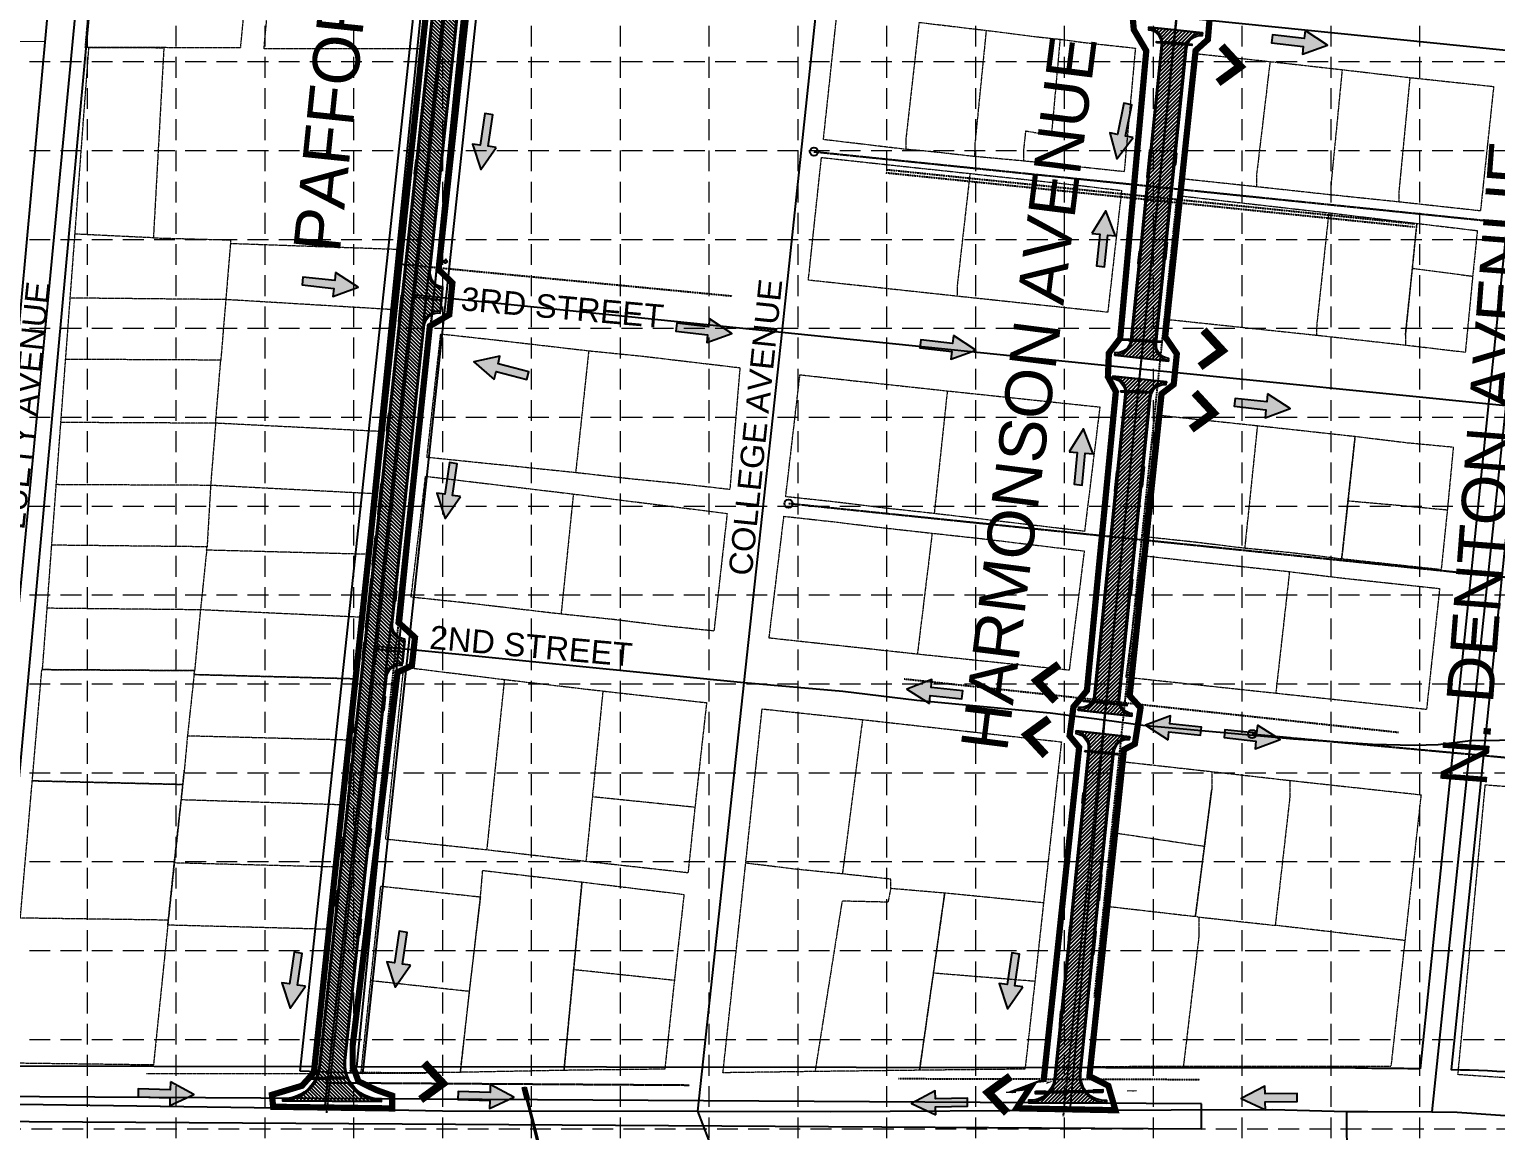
# Model space of a CAD drawing. Extents: x 332488 to 337969, y 579146 to 583084.
# Drawn here: x 334318 to 335729, y 579832 to 580891 of the extents above; entities that cross this region are included whole.
import ezdxf
from ezdxf.enums import TextEntityAlignment as Align

# ---------------------------------------------------------------- set-up
doc = ezdxf.new("R2010")
doc.units = 0
doc.header["$MEASUREMENT"] = 0
for name, pattern in [('ACAD_ISO14W100', [24, 12, -3, 0, -3, 0, -3, 0, -3]), ('CENTER2', [1.125, 0.75, -0.125, 0.125, -0.125]), ('DASHED', [0.75, 0.5, -0.25]), ('HIDDEN', [0.375, 0.25, -0.125]), ('PHANTOM', [2.5, 1.25, -0.25, 0.25, -0.25, 0.25, -0.25])]:
    doc.linetypes.add(name, pattern=pattern)
doc.layers.get('0').update_dxf_attribs({"color": 6})
for name, color, linetype in [('ARROWS', 252, 'Continuous'), ('E-CULVERT', 1, 'Continuous'), ('E-FIRE HYD', 2, 'Continuous'), ('E-FLOWLINE-CULVERT', 1, 'ACAD_ISO14W100'), ('E-PVMT-FM407', 7, 'Continuous'), ('E-SanitarySewer', 2, 'HIDDEN'), ('E-WATER', 2, 'DASHED'), ('GRID', 254, 'HIDDEN'), ('LIMITS OF DISTURBANCE', 1, 'PHANTOM'), ('P-CULVERT', 2, 'Continuous'), ('P-DRIVEWAY TRANSITION', 2, 'Continuous'), ('P-DRIVEWAY TRANSITION-H', 6, 'Continuous'), ('P-DRIVEWAY TRANSITION-Pafford', 2, 'Continuous'), ('P-PVMT', 2, 'Continuous'), ('P-PVMT-H-Harmonson', 6, 'Continuous'), ('P-PVMT-H-Pafford', 6, 'Continuous'), ('P-PVMT-Pafford', 2, 'Continuous'), ('parcel', 8, 'Continuous'), ('ROADS', 5, 'Continuous'), ('row', 1, 'Continuous'), ('SILT FENCE', 200, 'Continuous'), ('STREETNAME', 2, 'Continuous'), ('subdiv', 6, 'PHANTOM')]:
    doc.layers.add(name, color=color, linetype=linetype)
doc.layers.add('QUANTITIES', color=4, linetype='Continuous', plot=False)
doc.styles.add('S1', font='simplex.shx', dxfattribs={"height": 60})
doc.styles.get("Standard").update_dxf_attribs({"font": 'ARIAL.TTF'})
doc.dimstyles.new('STANDARD$7', dxfattribs={"dimscale": 4, "dimtxt": 0.1, "dimasz": 0.15, "dimexe": 0.1, "dimexo": 0.05, "dimgap": 0.1, "dimtad": 0, "dimtoh": 1, "dimdec": 4, "dimzin": 0, "dimdsep": 46, "dimtxsty": 'S1', "dimcen": 0.1, "dimclrd": 256, "dimclre": 256, "dimclrt": 256, "dimadec": 0, "dimazin": 0, "dimtfac": 1, "dimtdec": 0, "dimtofl": 0, "dimtmove": 0, "dimatfit": 3, "dimfxl": 0, "dimtolj": 1, "dimtzin": 0, "dimlwd": -1, "dimlwe": -1, "dimarcsym": 0})
pattern_1 = [(45.09307, (333744.6353, 581923.8885), (-1.327977, 1.3236699), []), (135.09307, (333744.6353, 581923.8885), (-1.3236699, -1.327977), [])]

# ---------------------------------------------------------------- blocks, each defined once
blk = doc.blocks.new('FH')
at = {"layer": 'E-FIRE HYD'}
for p, q in [((336621.1, 580808.5), (336622.1, 580808.5)), ((336623.5, 580810.9), (336623.5, 580809.8)), ((336623.5, 580807.1), (336623.5, 580806.1)), ((336624.8, 580808.5), (336625.9, 580808.5))]:
    blk.add_line(p, q, dxfattribs=at)
at = {"layer": 'E-FIRE HYD', "linetype": 'Continuous'}
blk.add_circle((336623.5, 580808.5), 1.33, dxfattribs=at)
blk = doc.blocks.new('A$C796B4345')
at = {"layer": 'SILT FENCE', "color": 200, "linetype": 'DASHED', "ltscale": 80, "const_width": 8, "flags": 128}
blk.add_lwpolyline([(38.2, 22.7), (20.7, 2.7), (3, 22.3)], dxfattribs=at)
blk = doc.blocks.new('arrow')
blk.add_lwpolyline([(-67, -25.4), (-59.3, -25.4), (-59.6, -56.1), (-51.9, -56.2), (-51.6, -25.5), (-44, -25.5), (-55.3, -2.4), (-67, -25.4)], close=True)
at = {"color": 254}
for points in [[(-44, -25.5), (-67, -25.4), (-55.3, -2.4), (-67, -25.4)], [(-59.6, -56.1), (-51.9, -56.2), (-59.3, -25.4), (-51.6, -25.5)]]:
    blk.add_solid(points, dxfattribs=at)
blk = doc.blocks.new('A$C325E5B73')
at = {"layer": 'E-CULVERT', "color": 5, "flags": 128}
blk.add_lwpolyline([(14.3, 1.1), (50.6, 1.9), (50.6, 3.1), (14.3, 2.3)], close=True, dxfattribs=at)
at = {"layer": 'P-CULVERT', "color": 5, "flags": 128}
for points in [[(0, 2.7), (9, 3), (9.1, 0.2), (0.1, 0)], [(0.8, 2), (8.3, 2.2), (8.3, 0.9), (0.8, 0.8)], [(64.8, 1.4), (55.8, 1.2), (55.8, 4), (64.8, 4.2)], [(64.1, 2.2), (56.6, 2), (56.6, 3.3), (64, 3.4)]]:
    blk.add_lwpolyline(points, close=True, dxfattribs=at)
for points in [[(8.3, 0.9), (14.3, 1.1), (14.3, 2.3), (8.3, 2.2)], [(56.6, 3.3), (50.6, 3.1), (50.6, 1.9), (56.6, 2)]]:
    blk.add_lwpolyline(points, dxfattribs=at)

msp = doc.modelspace()

# ---------------------------------------------------------------- hatches: boundary and pattern name
at = {"layer": 'P-DRIVEWAY TRANSITION-H'}
h = msp.add_hatch(dxfattribs=at)
h.set_pattern_fill('NET', color=253, scale=15, angle=45, style=0)
h.set_pattern_definition(pattern_1)
h.paths.add_polyline_path([(335398.5, 580776.3), (335396.3, 580774.6), (335393.7, 580749), (335395.5, 580746.8)])
h.paths.add_polyline_path([(335420.4, 580774.1), (335422.2, 580771.9), (335421.1, 580760.9), (335418.9, 580759.2)])
h.paths.add_polyline_path([(335411.5, 580688.1), (335413.3, 580685.9), (335411.7, 580669.9), (335409.5, 580668.1)])
h.paths.add_polyline_path([(335388.5, 580678.9), (335386.3, 580677.2), (335385.1, 580666), (335386.9, 580663.8)])
h.paths.add_polyline_path([(335389.2, 580472.3), (335391, 580470.1), (335389.1, 580451.1), (335386.9, 580449.3)])
h.paths.add_polyline_path([(335366.6, 580467.1), (335364.4, 580465.3), (335362.5, 580446.9), (335364.3, 580444.7)])
h.paths.add_polyline_path([(335378, 580364), (335379.8, 580361.8), (335378.3, 580346.5), (335376.1, 580344.7)])
h = msp.add_hatch(dxfattribs=at)
h.set_pattern_fill('NET', color=253, scale=15, angle=45, style=0)
h.set_pattern_definition(pattern_1)
h.paths.add_polyline_path([(335333.2, 580144.4), (335331.5, 580146.6), (335332.4, 580156), (335334.6, 580157.8)])
h.paths.add_polyline_path([(335345.8, 580051.5), (335348, 580053.3), (335350.4, 580077.2), (335348.6, 580079.4)])
h.paths.add_polyline_path([(335321.3, 580029.1), (335319.1, 580027.3), (335318.1, 580017.6), (335319.9, 580015.4)])
h.paths.add_polyline_path([(335340.4, 579999.6), (335342.6, 580001.4), (335344.8, 580022.8), (335343, 580025)])
h.paths.add_polyline_path([(335312.9, 579947.8), (335310.7, 579946), (335309.5, 579933.7), (335311.2, 579931.5)])
at = {"layer": 'P-DRIVEWAY TRANSITION-Pafford'}
h = msp.add_hatch(dxfattribs=at)
h.set_pattern_fill('NET', color=253, scale=15, angle=45, style=0)
h.paths.add_polyline_path([(334781.7, 581599.4), (334779.5, 581597.7), (334778.4, 581587.1), (334780.2, 581584.9)])
h.paths.add_polyline_path([(334771.5, 581504.4), (334769.3, 581502.6), (334768.1, 581491.8), (334769.9, 581489.6)])
h.paths.add_polyline_path([(334782.7, 581402.5), (334784.5, 581400.3), (334781.6, 581373.6), (334779.4, 581371.8)])
h.paths.add_polyline_path([(334789.1, 581462.3), (334790.9, 581460.1), (334788, 581433.5), (334785.8, 581431.7)])
h.paths.add_polyline_path([(334794.9, 581516.1), (334796.7, 581513.9), (334794.6, 581495.1), (334792.4, 581493.4)])
h.paths.add_polyline_path([(334799.1, 581555), (334800.9, 581552.8), (334798.4, 581530.4), (334796.2, 581528.6)])
h.paths.add_polyline_path([(334806.3, 581622), (334808.1, 581619.8), (334805.4, 581595.4), (334803.2, 581593.6)])
h.paths.add_polyline_path([(334741.7, 581227.5), (334739.5, 581225.7), (334737.9, 581210.5), (334739.7, 581208.3)])
h.paths.add_polyline_path([(334729.4, 581112.6), (334727.2, 581110.8), (334725.1, 581091.3), (334726.8, 581089.1)])
h.paths.add_polyline_path([(334712.1, 580952.3), (334709.9, 580950.6), (334706.8, 580921.8), (334708.6, 580919.6)])
h.paths.add_polyline_path([(334692.2, 580766.8), (334690, 580765.1), (334688.6, 580752.3), (334690.4, 580750.1)])
h.paths.add_polyline_path([(334678.2, 580636.8), (334676, 580635), (334673.3, 580609.9), (334675.1, 580607.7)])
h.paths.add_polyline_path([(334666, 580523), (334663.8, 580521.2), (334662, 580505.1), (334663.8, 580502.9)])
h.paths.add_polyline_path([(334658.7, 580455.1), (334656.5, 580453.3), (334653.4, 580424.6), (334655.1, 580422.4)])
h.paths.add_polyline_path([(334653.3, 580404.8), (334651.1, 580403.1), (334648.2, 580376.1), (334649.9, 580373.9)])
h.paths.add_polyline_path([(334648.9, 580363.9), (334646.7, 580362.1), (334641.6, 580315.4), (334643.4, 580313.2)])
h.paths.add_polyline_path([(334642.2, 580302.4), (334640, 580300.7), (334638.4, 580285), (334640.1, 580282.8)])
h.paths.add_polyline_path([(334632.4, 580211.2), (334630.2, 580209.5), (334628.8, 580195.9), (334630.5, 580193.6)])
h.paths.add_polyline_path([(334629.7, 580186), (334627.5, 580184.3), (334625.6, 580166.1), (334627.3, 580163.9)])
h.paths.add_polyline_path([(334622.1, 580115.4), (334619.9, 580113.6), (334618.4, 580099.2), (334620.2, 580097)])
h.paths.add_polyline_path([(334616.6, 580064.1), (334614.4, 580062.3), (334612.9, 580048), (334614.7, 580045.8)])
h.paths.add_polyline_path([(334635.9, 580037), (334637.6, 580034.8), (334636, 580019.8), (334633.8, 580018.1)])
h.paths.add_polyline_path([(334645.2, 580123.9), (334647, 580121.7), (334645.2, 580105.1), (334643, 580103.3)])
h.paths.add_polyline_path([(334658.9, 580251.2), (334660.7, 580249), (334659.3, 580236), (334657.1, 580234.2)])
h.paths.add_polyline_path([(334669.8, 580352.7), (334671.6, 580350.5), (334670.6, 580341), (334668.4, 580339.3)])
h.paths.add_polyline_path([(334756.3, 581157.6), (334758.1, 581155.4), (334749.1, 581071.1), (334746.9, 581069.3)])
h.paths.add_polyline_path([(334767.7, 581263.4), (334769.5, 581261.2), (334767, 581238.2), (334764.8, 581236.4)])
at = {"layer": 'P-PVMT-H-Harmonson'}
h = msp.add_hatch(dxfattribs=at)
h.set_pattern_fill('ANSI31', color=253, scale=20, style=0)
edge = h.paths.add_edge_path()
edge.add_line((335447.3, 580887.4), (335447.2, 580886.4))
edge.add_arc((335445.6, 580871.5), 15, 83.7212, 174.1011)
edge.add_line((335430.6, 580873), (335401.3, 580589.1))
edge.add_arc((335416.2, 580587.5), 15, 174.1011, 263.7212)
edge.add_line((335414.6, 580572.6), (335414.5, 580571.6))
edge.add_line((335414.5, 580571.6), (335362.8, 580577.3))
edge.add_line((335362.8, 580577.3), (335362.9, 580578.3))
edge.add_arc((335364.5, 580593.2), 15, 263.7212, 354.1011)
edge.add_line((335379.5, 580591.7), (335408.8, 580875.6))
edge.add_arc((335393.9, 580877.2), 15, 354.1011, 443.7212)
edge.add_line((335395.5, 580892.1), (335395.6, 580893.1))
edge.add_line((335395.6, 580893.1), (335447.3, 580887.4))
h = msp.add_hatch(dxfattribs=at)
h.set_pattern_fill('ANSI31', color=253, scale=20, style=0)
edge = h.paths.add_edge_path()
edge.add_line((335412.6, 580551.7), (335412.5, 580550.7))
edge.add_arc((335410.9, 580535.8), 15, 83.7212, 174.1011)
edge.add_line((335396, 580537.4), (335366, 580247.6))
edge.add_arc((335380.9, 580246.1), 15, 174.1011, 263.7212)
edge.add_line((335379.3, 580231.2), (335379.2, 580230.2))
edge.add_line((335379.2, 580230.2), (335327.5, 580235.9))
edge.add_line((335327.5, 580235.9), (335327.6, 580236.9))
edge.add_arc((335329.3, 580251.8), 15, 263.7212, 354.1011)
edge.add_line((335344.2, 580250.2), (335374.1, 580540))
edge.add_arc((335359.2, 580541.5), 15, 354.1011, 443.7212)
edge.add_line((335360.8, 580556.4), (335360.9, 580557.4))
edge.add_line((335360.9, 580557.4), (335412.6, 580551.7))
h = msp.add_hatch(dxfattribs=at)
h.set_pattern_fill('ANSI31', color=253, scale=20, style=0)
edge = h.paths.add_edge_path()
edge.add_line((335377.3, 580210.3), (335377.2, 580209.3))
edge.add_arc((335375.6, 580194.4), 15, 83.7212, 174.1011)
edge.add_line((335360.7, 580195.9), (335328.7, 579886.6))
edge.add_arc((335353.6, 579884), 25, 174.1011, 269.8603)
edge.add_line((335353.5, 579859), (335353.5, 579858))
edge.add_line((335353.5, 579858), (335281.2, 579858.2))
edge.add_line((335281.2, 579858.2), (335281.2, 579859.2))
edge.add_arc((335281.2, 579884.2), 25, 269.8603, 354.1011)
edge.add_line((335306.1, 579881.6), (335338.8, 580198.5))
edge.add_arc((335323.9, 580200.1), 15, 354.1011, 443.7212)
edge.add_line((335325.6, 580215), (335325.7, 580216))
edge.add_line((335325.7, 580216), (335377.3, 580210.3))
at = {"layer": 'P-PVMT-H-Pafford'}
h = msp.add_hatch(dxfattribs=at)
h.set_pattern_fill('ANSI31', color=253, scale=20, angle=90, style=0)
edge = h.paths.add_edge_path()
edge.add_line((334598.1, 579892.3), (334797.1, 581742.1))
edge.add_arc((334782.2, 581743.7), 15, 353.776, 437.1114)
edge.add_arc((335178.8, 583426.4), 1713.8, 256.7326, 257.3175)
edge.add_line((334802.6, 581754.4), (334823, 581749.6))
edge.add_arc((334920.5, 582162.1), 423.8, 256.7003, 258.5209)
edge.add_arc((334833.2, 581732.1), 15, 78.3835, 174.0008)
edge.add_line((334818.3, 581733.7), (334621.1, 579899.2))
edge.add_arc((334655.9, 579895.6), 35, 174.034, 269.6923)
edge.add_line((334655.7, 579860.6), (334655.7, 579859.6))
edge.add_line((334655.7, 579859.6), (334563.2, 579860.1))
edge.add_line((334563.2, 579860.1), (334563.2, 579861.1))
edge.add_arc((334563.3, 579896.1), 35, 269.6923, 353.8623)
h = msp.add_hatch(dxfattribs=at)
h.set_pattern_fill('ANSI31', color=253, scale=20, angle=90, style=0)
edge = h.paths.add_edge_path()
edge.add_line((334715.8, 580641.5), (334713.7, 580619.6))
edge.add_arc((334712, 580604.7), 15, 83.4836, 173.8634)
edge.add_line((334697.1, 580606.3), (334702.6, 580658))
edge.add_arc((334717.5, 580656.4), 15, 173.8634, 263.4836)
h = msp.add_hatch(dxfattribs=at)
h.set_pattern_fill('ANSI31', color=253, scale=20, angle=90, style=0)
edge = h.paths.add_edge_path()
edge.add_line((334679.4, 580302.8), (334677.3, 580280.9))
edge.add_arc((334675.5, 580266), 15, 83.4836, 173.8634)
edge.add_line((334660.6, 580267.6), (334666.2, 580319.4))
edge.add_arc((334681.1, 580317.7), 15, 173.8634, 263.4836)

# ---------------------------------------------------------------- linework, layer by layer
at = {"layer": 'E-CULVERT', "color": 5, "flags": 128}
for points in [[(335408.9, 580877.5), (335431, 580875.9), (335431.1, 580877.1), (335409, 580878.8)], [(335376, 580591.5), (335401.7, 580589.9), (335401.8, 580591.1), (335376.1, 580592.7)], [(335374.6, 580541.8), (335391.9, 580541.1), (335392, 580542.4), (335374.6, 580543)], [(335338.5, 580244.9), (335368.5, 580242.1), (335368.4, 580240.8), (335338.4, 580243.7)], [(335340, 580195.5), (335359.5, 580193.6), (335359.6, 580194.9), (335340.1, 580196.7)], [(334585.6, 579881), (334621.9, 579881.8), (334621.8, 579883), (334585.5, 579882.2)], [(335300.7, 579867.9), (335337, 579868.7), (335336.9, 579869.9), (335300.7, 579869.1)]]:
    msp.add_lwpolyline(points, close=True, dxfattribs=at)
at = {"layer": 'E-PVMT-FM407', "flags": 128}
msp.add_lwpolyline([(335446.2, 579857.4), (334061.3, 579865.8), (334061.2, 579841.8), (335446.1, 579833.4)], close=True, dxfattribs=at)
at = {"layer": 'E-SanitarySewer', "color": 33, "ltscale": 0.5}
for p, q in [((334702.3, 580777.5), (334804.1, 581718.1)), ((334702.3, 580777.5), (334604.9, 579877.7)), ((335073.3, 580773.2), (337169.7, 580558.3)), ((337135.1, 580220.1), (335048.8, 580434.6)), ((335495.1, 580212.9), (336159.6, 580151.9)), ((334604.9, 579877.7), (334953.5, 579875.4))]:
    msp.add_line(p, q, dxfattribs=at)
at = {"layer": 'E-SanitarySewer', "color": 33, "linetype": 'Continuous', "ltscale": 0.5, "const_width": 2, "flags": 128}
for points in [[(334703.7, 580799.5, 1), (334705.7, 580799.5, 1)], [(334603.9, 579877.7, 1), (334605.9, 579877.7, 1)]]:
    msp.add_lwpolyline(points, format="xyb", close=True, dxfattribs=at)
at = {"layer": 'E-SanitarySewer', "color": 33, "linetype": 'Continuous', "ltscale": 0.5}
for centre in [(335073.3, 580773.2), (335048.8, 580434.6), (335495.1, 580212.9)]:
    msp.add_circle(centre, 4, dxfattribs=at)
at = {"layer": 'E-WATER', "color": 120, "ltscale": 0.5}
for p, q in [((334674.2, 580665.2), (334795.2, 581790.3)), ((335142.4, 580753), (335651.2, 580700.9)), ((335142.7, 580756), (335651.5, 580703.9)), ((335343.3, 579959.7), (335422.6, 580727.3)), ((334674.2, 580665.2), (334994.5, 580634.4)), ((334718.5, 580667.6), (334710.8, 580668.4)), ((335160.2, 580266.1), (335636, 580214.7)), ((335154.7, 579881.6), (335444.7, 579880.8))]:
    msp.add_line(p, q, dxfattribs=at)
at = {"layer": 'E-WATER', "color": 120, "ltscale": 0.5, "flags": 128}
msp.add_lwpolyline([(334530.2, 581807.9), (334736.3, 581807.3, -0.057082), (334784, 581801.9), (334831.5, 581790.9), (334626.8, 579887.5), (334700.1, 579887)], format="xyb", dxfattribs=at)
at = {"layer": 'GRID', "color": 252, "linetype": 'HIDDEN', "lineweight": 0, "ltscale": 80}
for p, q in [((334373.7, 582484.3), (334373.7, 579491.4)), ((334459.2, 582484.3), (334459.2, 579491.4)), ((334544.7, 582484.3), (334544.7, 579491.4)), ((334630.2, 582484.3), (334630.2, 579491.4)), ((334715.7, 582484.3), (334715.7, 579491.4)), ((334801.2, 582484.3), (334801.2, 579491.4)), ((334886.7, 582484.3), (334886.7, 579491.4)), ((334972.2, 582484.3), (334972.2, 579491.4)), ((335057.7, 582484.3), (335057.7, 579491.4)), ((335143.2, 582484.3), (335143.2, 579491.4)), ((335228.7, 582484.3), (335228.7, 579491.4)), ((335314.2, 582484.3), (335314.2, 579491.4)), ((335399.7, 582484.3), (335399.7, 579491.4)), ((335485.2, 582484.3), (335485.2, 579491.4)), ((335570.7, 582484.3), (335570.7, 579491.4)), ((335656.2, 582484.3), (335656.2, 579491.4)), ((332578.2, 580859.8), (337879.2, 580859.8)), ((332578.2, 580774.3), (337879.2, 580774.3)), ((332578.2, 580688.8), (337879.2, 580688.8)), ((332578.2, 580603.3), (337879.2, 580603.3)), ((332578.2, 580517.8), (337879.2, 580517.8)), ((332578.2, 580432.3), (337879.2, 580432.3)), ((332578.2, 580346.8), (337879.2, 580346.8)), ((332578.2, 580261.3), (337879.2, 580261.3)), ((332578.2, 580175.8), (337879.2, 580175.8)), ((332578.2, 580090.3), (337879.2, 580090.3)), ((332578.2, 580004.8), (337879.2, 580004.8)), ((332578.2, 579919.3), (337879.2, 579919.3)), ((332580.1, 579833.4), (337881.1, 579833.4))]:
    msp.add_line(p, q, dxfattribs=at)
at = {"layer": 'LIMITS OF DISTURBANCE', "color": 1, "linetype": 'DASHED', "ltscale": 80, "const_width": 6, "flags": 128}
for points in [[(332731.8, 581792.6), (332731.8, 581750.7), (333475.3, 581758.1), (333484.9, 581726.7), (333521.8, 581726.5), (333527, 581757.3), (334420.6, 581756.4), (334734.8, 581759.8), (334776.3, 581755.1), (334789.2, 581749.3), (334789.9, 581738.6), (334765.7, 581504.8), (334748.7, 581349.7), (334739.2, 581344.7), (334730.4, 581331.1), (334729.2, 581299.3), (334737, 581294.3), (334739.6, 581281.3), (334592, 579887.4), (334580.5, 579874.7), (334551.6, 579866), (334552.8, 579854.5), (334667.3, 579852.9), (334667.3, 579865.2), (334651.9, 579870.7), (334634.8, 579879), (334629.3, 579894.5), (334629.3, 579913.1), (334672.5, 580272.4), (334686.3, 580278.8), (334689.3, 580305.9), (334673.5, 580320.2), (334703.6, 580605.5), (334722.3, 580616.4), (334725.3, 580646.9), (334712, 580659.8), (334780.5, 581291.7), (334792.9, 581297.9), (334796.8, 581327.7), (334783.6, 581339.8), (334825.6, 581733), (334830.6, 581738.7), (334837.9, 581739.9), (334882.5, 581733.4), (334924, 581729.5), (334955.8, 581726.8), (334957.4, 581761), (334922.8, 581763.7), (334865.2, 581769.8), (334809, 581781.8), (334748.7, 581792.9), (334716.4, 581792.9), (333521.2, 581792.3), (333520.3, 581803.8), (333482.8, 581803.5), (333481.3, 581790.4), (332737.8, 581792.4)], [(335281.8, 579873.7), (335268.2, 579853), (335363.4, 579851.2), (335356.6, 579874.7), (335338.4, 579883.9), (335371.6, 580198), (335382.1, 580203.5), (335387.6, 580238.3), (335377.1, 580249.8), (335407.8, 580540.3), (335419.5, 580549.3), (335422.5, 580578.7), (335411.3, 580595.1), (335440.6, 580870.5), (335452.4, 580881.1), (335455.3, 580916.1), (335446.5, 580927.3), (335476.2, 581219.8), (335487.8, 581225.3), (335491.2, 581259.9), (335480.5, 581272.3), (335525.7, 581717.2), (335486.4, 581716.8), (335443.3, 581278.3), (335425.4, 581263), (335422.9, 581230.7), (335431.4, 581221.4), (335401.5, 580930.2), (335379.9, 580903.8), (335381.1, 580890.6), (335393.1, 580870.2), (335368, 580593.7), (335357.1, 580579.4), (335356.2, 580556.7), (335363.8, 580542.4), (335336, 580254.9), (335323, 580239.1), (335319.3, 580211.3), (335328.5, 580200.2), (335294.2, 579878.6), (335280.9, 579873.6)]]:
    msp.add_lwpolyline(points, close=True, dxfattribs=at)
at = {"layer": 'P-CULVERT', "color": 5, "flags": 128}
for points in [[(335402.9, 580878), (335403, 580879.2), (335409, 580878.8), (335408.9, 580877.5)], [(335431, 580875.9), (335431.1, 580877.1), (335437.1, 580876.7), (335437, 580875.4)], [(335370, 580591.8), (335370.1, 580593.1), (335376.1, 580592.7), (335376, 580591.5)], [(335401.7, 580589.9), (335401.8, 580591.1), (335407.8, 580590.8), (335407.7, 580589.5)], [(335368.6, 580542), (335368.6, 580543.2), (335374.6, 580543), (335374.6, 580541.8)], [(335391.9, 580541.1), (335392, 580542.4), (335398, 580542.2), (335397.9, 580540.9)], [(335332.4, 580244.3), (335332.6, 580245.5), (335338.5, 580244.9), (335338.4, 580243.7)], [(335368.4, 580240.8), (335368.5, 580242.1), (335374.5, 580241.5), (335374.3, 580240.3)], [(335334, 580196), (335334.2, 580197.3), (335340.1, 580196.7), (335340, 580195.5)], [(335359.5, 580193.6), (335359.6, 580194.9), (335365.5, 580194.3), (335365.4, 580193.1)], [(335286.4, 579869.5), (335295.4, 579869.7), (335295.4, 579867), (335286.5, 579866.8)], [(335287.2, 579868.8), (335294.7, 579869), (335294.7, 579867.7), (335287.2, 579867.6)], [(335351.2, 579868.2), (335342.2, 579868), (335342.2, 579870.8), (335351.2, 579871)], [(335350.5, 579869), (335343, 579868.8), (335342.9, 579870.1), (335350.4, 579870.2)]]:
    msp.add_lwpolyline(points, close=True, dxfattribs=at)
for points in [[(335294.7, 579867.7), (335300.7, 579867.9), (335300.7, 579869.1), (335294.7, 579869)], [(335342.9, 579870.1), (335336.9, 579869.9), (335337, 579868.7), (335343, 579868.8)]]:
    msp.add_lwpolyline(points, dxfattribs=at)
at = {"layer": 'P-DRIVEWAY TRANSITION', "color": 7, "flags": 128}
for points in [[(335398.5, 580776.3), (335396.3, 580774.6), (335393.7, 580749), (335395.5, 580746.8)], [(335420.4, 580774.1), (335422.2, 580771.9), (335421.1, 580760.9), (335418.9, 580759.2)], [(335388.5, 580678.9), (335386.3, 580677.2), (335385.1, 580666), (335386.9, 580663.8)], [(335411.5, 580688.1), (335413.3, 580685.9), (335411.7, 580669.9), (335409.5, 580668.1)], [(335366.6, 580467.1), (335364.4, 580465.3), (335362.5, 580446.9), (335364.3, 580444.7)], [(335389.2, 580472.3), (335391, 580470.1), (335389.1, 580451.1), (335386.9, 580449.3)], [(335378, 580364), (335379.8, 580361.8), (335378.3, 580346.5), (335376.1, 580344.7)], [(335333.2, 580144.4), (335331.5, 580146.6), (335332.4, 580156), (335334.6, 580157.8)], [(335345.8, 580051.5), (335348, 580053.3), (335350.4, 580077.2), (335348.6, 580079.4)], [(335321.3, 580029.1), (335319.1, 580027.3), (335318.1, 580017.6), (335319.9, 580015.4)], [(335340.4, 579999.6), (335342.6, 580001.4), (335344.8, 580022.8), (335343, 580025)], [(335312.9, 579947.8), (335310.7, 579946), (335309.5, 579933.7), (335311.2, 579931.5)]]:
    msp.add_lwpolyline(points, close=True, dxfattribs=at)
at = {"layer": 'P-DRIVEWAY TRANSITION-Pafford', "color": 253, "flags": 128}
for points in [[(334692.2, 580766.8), (334690, 580765.1), (334688.6, 580752.3), (334690.4, 580750.1)], [(334678.2, 580636.8), (334676, 580635), (334673.3, 580609.9), (334675.1, 580607.7)], [(334666, 580523), (334663.8, 580521.2), (334662, 580505.1), (334663.8, 580502.9)], [(334658.7, 580455.1), (334656.5, 580453.3), (334653.4, 580424.6), (334655.1, 580422.4)], [(334653.3, 580404.8), (334651.1, 580403.1), (334648.2, 580376.1), (334649.9, 580373.9)], [(334648.9, 580363.9), (334646.7, 580362.1), (334641.6, 580315.4), (334643.4, 580313.2)], [(334669.8, 580352.7), (334671.6, 580350.5), (334670.6, 580341), (334668.4, 580339.3)], [(334642.2, 580302.4), (334640, 580300.7), (334638.4, 580285), (334640.1, 580282.8)], [(334658.9, 580251.2), (334660.7, 580249), (334659.3, 580236), (334657.1, 580234.2)], [(334632.4, 580211.2), (334630.2, 580209.5), (334628.8, 580195.9), (334630.5, 580193.6)], [(334629.7, 580186), (334627.5, 580184.3), (334625.6, 580166.1), (334627.3, 580163.9)], [(334622.1, 580115.4), (334619.9, 580113.6), (334618.4, 580099.2), (334620.2, 580097)], [(334645.2, 580123.9), (334647, 580121.7), (334645.2, 580105.1), (334643, 580103.3)], [(334616.6, 580064.1), (334614.4, 580062.3), (334612.9, 580048), (334614.7, 580045.8)], [(334635.9, 580037), (334637.6, 580034.8), (334636, 580019.8), (334633.8, 580018.1)]]:
    msp.add_lwpolyline(points, close=True, dxfattribs=at)
at = {"layer": 'P-PVMT', "color": 7, "linetype": 'CENTER2'}
for p, q in [((334604.5, 579848.8), (334810.5, 581763.8)), ((335313.4, 579845.5), (335508.8, 581736.2)), ((334688.9, 580633.5), (334714.7, 580630.6)), ((334652.5, 580294.8), (334678.3, 580291.9))]:
    msp.add_line(p, q, dxfattribs=at)
at = {"layer": 'P-PVMT', "color": 7, "flags": 128}
for points in [[(335447.3, 580887.4), (335447.2, 580886.4, 0.416156), (335430.6, 580873), (335401.3, 580589.1, 0.412273), (335414.6, 580572.6), (335414.5, 580571.6), (335362.8, 580577.3), (335362.9, 580578.3, 0.416156), (335379.5, 580591.7), (335408.8, 580875.6, 0.412273), (335395.5, 580892.1), (335395.6, 580893.1)], [(335412.6, 580551.7), (335412.5, 580550.7, 0.416156), (335396, 580537.4), (335366, 580247.6, 0.412273), (335379.3, 580231.2), (335379.2, 580230.2), (335327.5, 580235.9), (335327.6, 580236.9, 0.416156), (335344.2, 580250.2), (335374.1, 580540, 0.412273), (335360.8, 580556.4), (335360.9, 580557.4)], [(335377.3, 580210.3), (335377.2, 580209.3, 0.416156), (335360.7, 580195.9), (335328.7, 579886.6, 0.443971), (335353.5, 579859), (335353.5, 579858), (335281.2, 579858.2), (335281.2, 579859.2, 0.38507), (335306.1, 579881.6), (335338.8, 580198.5, 0.412273), (335325.6, 580215), (335325.7, 580216)]]:
    msp.add_lwpolyline(points, format="xyb", close=True, dxfattribs=at)
at = {"layer": 'P-PVMT-Pafford', "color": 7, "flags": 128}
for points in [[(334598.1, 579892.3), (334797.1, 581742.1, 0.380541), (334785.5, 581758.3, 0.002552), (334802.6, 581754.4), (334823, 581749.6, 0.007944), (334836.2, 581746.8, 0.44323), (334818.3, 581733.7), (334621.1, 579899.2, 0.443443), (334655.7, 579860.6), (334655.7, 579859.6), (334563.2, 579860.1), (334563.2, 579861.1, 0.384715)], [(334715.8, 580641.5), (334713.7, 580619.6, 0.416156), (334697.1, 580606.3), (334702.6, 580658, 0.412273)], [(334679.4, 580302.8), (334677.3, 580280.9, 0.416156), (334660.6, 580267.6), (334666.2, 580319.4, 0.412273)]]:
    msp.add_lwpolyline(points, format="xyb", close=True, dxfattribs=at)
at = {"layer": 'parcel', "lineweight": 0}
msp.add_line((333866.8, 580876.4), (334333.1, 580879.4), dxfattribs=at)
at = {"layer": 'QUANTITIES', "flags": 128}
msp.add_lwpolyline([(334578.7, 579888.8), (334775.2, 581716.9), (334835.5, 581716.1), (334638.7, 579886.4)], close=True, dxfattribs=at)
msp.add_lwpolyline([(334747, 581291), (334596.7, 579892.5, -0.39772), (334561.7, 579862.6), (334561.7, 579860.1), (334657.2, 579859.6), (334657.2, 579862.1, -0.456795), (334622.5, 579899.1), (334662.1, 580267.5, -0.423016), (334677.1, 580279.3), (334679.6, 580304.4, -0.396529), (334667.6, 580318.3), (334698.6, 580606.9, -0.406836), (334713.5, 580618), (334716, 580643.1, -0.398864), (334704, 580657.1), (334771.9, 581288.3, -0.413105)], format="xyb", dxfattribs=at)
for points in [[(335395.6, 580893.1), (335395.4, 580890.5, -0.415025), (335407.3, 580875.8), (335378, 580591.8, -0.422961), (335363, 580579.9), (335362.8, 580577.3), (335414.5, 580571.6), (335414.7, 580574.2, -0.415025), (335402.8, 580588.9), (335432.1, 580872.9, -0.422961), (335447.1, 580884.8), (335447.3, 580887.4)], [(335360.9, 580557.4), (335360.7, 580554.9, -0.415025), (335372.6, 580540.1), (335342.7, 580250.4, -0.422961), (335327.8, 580238.5), (335327.5, 580235.9), (335379.2, 580230.2), (335379.5, 580232.7, -0.415025), (335367.5, 580247.5), (335397.5, 580537.2, -0.422961), (335412.4, 580549.1), (335412.6, 580551.7)], [(335325.7, 580216), (335325.4, 580213.4, -0.415025), (335337.3, 580198.7), (335304.6, 579881.8, -0.403476), (335279.7, 579860.8), (335279.7, 579858.2), (335355, 579858), (335355, 579860.6, -0.463271), (335330.2, 579886.5), (335362.2, 580195.8, -0.422961), (335377.1, 580207.7), (335377.3, 580210.3)]]:
    msp.add_lwpolyline(points, format="xyb", close=True, dxfattribs=at)
at = {"layer": 'ROADS', "color": 7}
for p, q in [((334407.4, 581376.1), (334261.9, 579857.8)), ((334762, 581317.8), (334687.6, 580635.8)), ((335078.2, 580937.4), (335042.4, 580599.6)), ((335421.9, 580902.9), (335387.3, 580564.4)), ((335421.9, 580902.9), (335772.6, 580867.6)), ((334687.6, 580635.8), (334650.7, 580298)), ((334687.6, 580635.8), (335042.4, 580599.6)), ((335042.4, 580599.6), (335005.9, 580262.7)), ((335042.4, 580599.6), (335387.3, 580564.4)), ((335387.3, 580564.4), (335352.9, 580226.6)), ((335387.3, 580564.4), (335739, 580529.1)), ((335739, 580529.1), (335705.1, 580206.9)), ((334650.7, 580298), (334602.3, 579852.9)), ((334650.7, 580298), (335005.9, 580262.7)), ((335005.9, 580262.7), (334961.3, 579850.4)), ((335005.9, 580262.7), (335101, 580254.1)), ((335101, 580254.1), (335172.3, 580245.5)), ((335172.3, 580245.5), (335300.6, 580233.4)), ((335300.6, 580233.4), (335352.9, 580226.6)), ((335352.9, 580226.6), (335319.5, 579851.1)), ((335352.9, 580226.6), (335389.8, 580221.5)), ((335389.8, 580221.5), (335534.9, 580208.5)), ((335534.9, 580208.5), (335610.9, 580203.2)), ((335610.9, 580203.2), (335650.9, 580202.2)), ((335650.9, 580202.2), (335674.1, 580202.9)), ((335705.1, 580206.9), (335667.9, 579849.5)), ((335674.1, 580202.9), (335705.1, 580206.9)), ((335705.1, 580206.9), (335760.8, 580207.4)), ((334261.9, 579857.8), (334602.3, 579852.9)), ((334602.3, 579852.9), (334715.7, 579850.7)), ((334715.7, 579850.7), (334961.3, 579850.4)), ((334961.3, 579850.4), (335088.8, 579849.8)), ((334961.3, 579850.4), (335032.2, 579665.5)), ((335088.8, 579849.8), (335319.5, 579851.1)), ((335319.5, 579851.1), (335514.7, 579851.8)), ((335514.7, 579851.8), (335585.9, 579849.9)), ((335585.9, 579849.9), (335587.1, 579650.7)), ((335585.9, 579849.9), (335606.2, 579849.8)), ((335606.2, 579849.8), (335667.9, 579849.5)), ((335667.9, 579849.5), (335692.3, 579849.4)), ((335692.3, 579849.4), (335933.6, 579832.6))]:
    msp.add_line(p, q, dxfattribs=at)
at = {"layer": 'row', "color": 253, "flags": 128}
for points in [[(335656.6, 579890.9, 0.004642), (335594.6, 579891.5), (334633.3, 579892.9), (334819.7, 581751.9), (334819.7, 581751.9), (335054.3, 581728.7, 0.016883), (335063.8, 581728.1), (335576.4, 581712.3, 0.12826), (335743.7, 581750.5), (335808.4, 581784.1, -0.022129), (335853.4, 581805)], [(334779.9, 581755.8), (334593.1, 579892.9), (334282.8, 579893.4), (334454.3, 581761.5), (334454.3, 581761.5), (334697, 581763.7, -0.026774), (334703.4, 581763.4)], [(337171.3, 579734), (335965.4, 579870.4, 0.02092), (335686.7, 579890.1), (335853.3, 581511.3), (337345.8, 581350.3)]]:
    msp.add_lwpolyline(points, format="xyb", close=True, dxfattribs=at)
msp.add_lwpolyline([(332688, 581746.1), (334414.1, 581761.2), (334380.6, 581396.1), (333692.3, 581445), (333690.2, 581415.1), (334377.8, 581366.2), (334242.6, 579893.4), (334113.2, 579893.6), (333356.7, 579909.4), (333116.5, 579911.6), (332688, 579907.2)], dxfattribs=at)
at = {"layer": 'subdiv', "color": 253, "lineweight": 0}
for p, q in [((334544, 580872), (334552, 580959.5)), ((334703.5, 580944), (334696.5, 580872)), ((334372, 580873.5), (334376.5, 580926)), ((334525, 580913), (334521.2, 580873)), ((335082.4, 580784.8), (335095.5, 580907)), ((335174.4, 580897.6), (335161.8, 580786.1)), ((335174.4, 580897.6), (335239, 580889.9)), ((335239, 580889.9), (335228, 580779.2)), ((335239, 580889.9), (335286.1, 580883.9)), ((335286.1, 580883.9), (335310.1, 580881.3)), ((335310.1, 580881.3), (335301.7, 580788.7)), ((335310.1, 580881.3), (335335.7, 580877.9)), ((335335.7, 580877.9), (335382.6, 580872.8)), ((334362.1, 580693.9), (334375.5, 580873.5)), ((334521.2, 580873), (334372, 580873.5)), ((334375.5, 580873.5), (334380.3, 580873.5)), ((334380.3, 580873.5), (334447.6, 580873.2)), ((334447.6, 580873.2), (334437.5, 580690.3)), ((334696.5, 580872), (334544, 580872)), ((335382.6, 580872.8), (335371.8, 580753.9)), ((335426.7, 580747.1), (335440, 580867.6)), ((335440, 580867.6), (335512.2, 580859.9)), ((335512.2, 580859.9), (335499.1, 580750)), ((335512.2, 580859.9), (335581.6, 580852.1)), ((335581.6, 580852.1), (335570.9, 580742.3)), ((335581.6, 580852.1), (335646.8, 580844.5)), ((335646.8, 580844.5), (335636.2, 580734.6)), ((335646.8, 580844.5), (335727.4, 580835.9)), ((335727.4, 580835.9), (335714.7, 580716.2)), ((335276.9, 580792.9), (335274.9, 580774.1)), ((335301.7, 580788.7), (335276.9, 580792.9)), ((335161.7, 580775.4), (335082.4, 580784.8)), ((335161.8, 580786.1), (335161.7, 580775.4)), ((335228, 580779.2), (335227.9, 580768.5)), ((335067.9, 580649.6), (335080.5, 580767.6)), ((335080.5, 580767.6), (335127.4, 580762.5)), ((335181.4, 580773.7), (335161.7, 580775.4)), ((335227.9, 580768.5), (335181.4, 580773.7)), ((335274.9, 580764.2), (335227.9, 580768.5)), ((335274.9, 580774.1), (335274.9, 580764.2)), ((335371.8, 580753.9), (335274.9, 580764.2)), ((335127.4, 580762.5), (335223.4, 580752.2)), ((335223.4, 580752.2), (335211.2, 580644.8)), ((335223.4, 580752.2), (335318.7, 580741.9)), ((335499.1, 580750), (335499.1, 580739.4)), ((335318.7, 580741.9), (335369.3, 580735.9)), ((335369.3, 580735.9), (335356, 580618.7)), ((335499.1, 580739.4), (335426.7, 580747.1)), ((335570.8, 580731.6), (335499.1, 580739.4)), ((335570.9, 580742.3), (335570.8, 580731.6)), ((335636.2, 580734.6), (335636.2, 580724.8)), ((335411.3, 580611.8), (335426, 580730.7)), ((335426, 580730.7), (335568.7, 580714.4)), ((335636.2, 580724.8), (335570.8, 580731.6)), ((335714.7, 580716.2), (335636.2, 580724.8)), ((335568.7, 580714.4), (335557.1, 580606.2)), ((335568.7, 580714.4), (335653.5, 580704.2)), ((334357.5, 580632.4), (334362.1, 580693.9)), ((334437.5, 580690.3), (334362.1, 580693.9)), ((335653.5, 580704.2), (335642.5, 580596.8)), ((335649.2, 580660.7), (335653.5, 580704.2)), ((335653.5, 580704.2), (335711.7, 580697.3)), ((335711.7, 580697.3), (335707.2, 580653.1)), ((334437.5, 580690.3), (334511.9, 580688.3)), ((334511.7, 580685), (334507.2, 580630.9)), ((334511.9, 580688.3), (334511.7, 580685)), ((334511.7, 580685), (334674.5, 580679.3)), ((334674.5, 580679.3), (334669.9, 580621.1)), ((335642.5, 580596.8), (335649.2, 580660.7)), ((335707.2, 580653.1), (335649.2, 580660.7)), ((335707.2, 580653.1), (335700.1, 580580.1)), ((335211.1, 580634.1), (335067.9, 580649.6)), ((335211.2, 580644.8), (335211.1, 580634.1)), ((334353.1, 580573.4), (334357.5, 580632.4)), ((334507.2, 580630.9), (334357.5, 580632.4)), ((334507.2, 580630.9), (334502.4, 580572.7)), ((334669.9, 580621.1), (334507.2, 580630.9)), ((335356, 580618.7), (335211.1, 580634.1)), ((334669.9, 580621.1), (334666.7, 580585.9)), ((335557, 580596.4), (335411.3, 580611.8)), ((334700.8, 580479.1), (334714.1, 580597.9)), ((334714.1, 580597.9), (334760.8, 580592.8)), ((335557.1, 580606.2), (335557, 580596.4)), ((335642.5, 580586.9), (335557, 580596.4)), ((335642.5, 580596.8), (335642.5, 580586.9)), ((334666.7, 580585.9), (334658.3, 580503.9)), ((334760.8, 580592.8), (334856.5, 580581.7)), ((334856.5, 580581.7), (334843.9, 580464.4)), ((334856.5, 580581.7), (334908.4, 580576.5)), ((335700.1, 580580.1), (335642.5, 580586.9)), ((334348.5, 580512.7), (334353.1, 580573.4)), ((334502.4, 580572.7), (334353.1, 580573.4)), ((334497.4, 580512), (334502.4, 580572.7)), ((334908.4, 580576.5), (335002, 580565.4)), ((335002, 580565.4), (334992.3, 580448.2)), ((335046.1, 580441.3), (335059.8, 580558.6)), ((335059.8, 580558.6), (335106.6, 580553.4)), ((335106.6, 580553.4), (335201.6, 580543.1)), ((335201.6, 580543.1), (335189, 580425.1)), ((335201.6, 580543.1), (335348.4, 580527.6)), ((335348.4, 580527.6), (335333.7, 580408)), ((334344.1, 580452.9), (334348.5, 580512.7)), ((334497.4, 580512), (334348.5, 580512.7)), ((334497.4, 580512), (334492.6, 580452.2)), ((334658.3, 580503.9), (334497.4, 580512)), ((335390.4, 580402.8), (335403.3, 580520)), ((335403.3, 580520), (335450.8, 580514.9)), ((335450.8, 580514.9), (335500, 580509.7)), ((335500, 580509.7), (335487.8, 580391.7)), ((335500, 580509.7), (335594.1, 580499.4)), ((334658.3, 580503.9), (334652.1, 580444)), ((335594.1, 580499.4), (335581.2, 580381.4)), ((335587.2, 580437.1), (335594.1, 580499.4)), ((335594.1, 580499.4), (335643.1, 580493.4)), ((335643.1, 580493.4), (335688.6, 580489.1)), ((335688.6, 580489.1), (335682.8, 580428.4)), ((334843.9, 580464.4), (334700.8, 580479.1)), ((334339.7, 580394.7), (334344.1, 580452.9)), ((334492.6, 580452.2), (334344.1, 580452.9)), ((334492.6, 580452.2), (334489.2, 580393.1)), ((334652.1, 580444), (334492.6, 580452.2)), ((334685.6, 580344.6), (334699.5, 580461)), ((334699.5, 580461), (334841.7, 580443.9)), ((334895.9, 580458.5), (334843.9, 580464.4)), ((334940.6, 580454.1), (334895.9, 580458.5)), ((334992.3, 580448.2), (334940.6, 580454.1)), ((334652.1, 580444), (334646, 580385.8)), ((334841.7, 580443.9), (334829.9, 580328.4)), ((334841.7, 580443.9), (334989.7, 580425.2)), ((335093.7, 580436.2), (335046.1, 580441.3)), ((334989.7, 580425.2), (334977, 580312.1)), ((335142.7, 580430.2), (335093.7, 580436.2)), ((335189, 580425.1), (335142.7, 580430.2)), ((335333.7, 580408), (335189, 580425.1)), ((335581.2, 580381.4), (335587.2, 580437.1)), ((335635.8, 580432.8), (335587.2, 580437.1)), ((335682.8, 580428.4), (335635.8, 580432.8)), ((335682.8, 580428.4), (335676.9, 580371.1)), ((335030.1, 580305.3), (335044.4, 580422.5)), ((335044.4, 580422.5), (335091.6, 580417.3)), ((335091.6, 580417.3), (335140.1, 580411.4)), ((335140.1, 580411.4), (335187, 580406.2)), ((335187, 580406.2), (335172.8, 580289.8)), ((335187, 580406.2), (335233.8, 580401.1)), ((335233.8, 580401.1), (335333.4, 580389.1)), ((335439.4, 580397.6), (335390.4, 580402.8)), ((335487.8, 580391.7), (335439.4, 580397.6)), ((334335.3, 580334), (334339.7, 580394.7)), ((334489.2, 580393.1), (334339.7, 580394.7)), ((334488.8, 580389.9), (334482.8, 580332.5)), ((334488.8, 580389.9), (334489.2, 580393.1)), ((334646, 580385.8), (334488.8, 580389.9)), ((334646, 580385.8), (334639.6, 580325.2)), ((335333.4, 580389.1), (335318.9, 580274.4)), ((335373.6, 580267.5), (335389.1, 580384.7)), ((335389.1, 580384.7), (335434.8, 580379.6)), ((335532.9, 580387.3), (335487.8, 580391.7)), ((335581.2, 580381.4), (335532.9, 580387.3)), ((335434.8, 580379.6), (335530.9, 580369.3)), ((335530.9, 580369.3), (335517.7, 580252.1)), ((335530.9, 580369.3), (335579.5, 580363.3)), ((335629.2, 580376.2), (335581.2, 580381.4)), ((335676.9, 580371.1), (335629.2, 580376.2)), ((335579.5, 580363.3), (335675.4, 580353)), ((334734.8, 580339.5), (334685.6, 580344.6)), ((334829.9, 580328.4), (334734.8, 580339.5)), ((335675.4, 580353), (335662.8, 580236.6)), ((334330.8, 580275), (334335.3, 580334)), ((334482.8, 580332.5), (334335.3, 580334)), ((334482.8, 580332.5), (334477.2, 580274)), ((334639.6, 580325.2), (334482.8, 580332.5)), ((334639.6, 580325.2), (334633.6, 580266.1)), ((334879.9, 580323.2), (334829.9, 580328.4)), ((334928.3, 580317.2), (334879.9, 580323.2)), ((334977, 580312.1), (334928.3, 580317.2)), ((335172.8, 580289.8), (335030.1, 580305.3)), ((335318.9, 580274.4), (335172.8, 580289.8)), ((334321, 580168), (334330.2, 580275)), ((334330.2, 580275), (334477.2, 580274)), ((334477.2, 580274), (334330.8, 580275)), ((334476.7, 580270.2), (334470.3, 580211.2)), ((334476.7, 580270.2), (334477.2, 580273.5)), ((334476.7, 580270.2), (334477.6, 580270.2)), ((334633.6, 580266.1), (334476.7, 580270.2)), ((334477.2, 580274), (334477.2, 580273.5)), ((334477.6, 580270.2), (334633.6, 580266.1)), ((334661.1, 580111.8), (334678.5, 580277.4)), ((334678.5, 580277.4), (334775.3, 580265.5)), ((334633.6, 580266.1), (334627.3, 580207.1)), ((334775.3, 580265.5), (334758.3, 580101.5)), ((334775.3, 580265.5), (334870.1, 580254.4)), ((335517.7, 580252.1), (335373.6, 580267.5)), ((334870.1, 580254.4), (334860, 580152.6)), ((334870.1, 580254.4), (334870.8, 580254.3)), ((334870.8, 580254.3), (334969.9, 580243.2)), ((334969.9, 580243.2), (334958.7, 580142.5)), ((335662.8, 580236.6), (335517.7, 580252.1)), ((335007.6, 580088.8), (335023.4, 580237.2)), ((335023.4, 580237.2), (335071.6, 580232.1)), ((335071.6, 580232.1), (335120, 580226.9)), ((335120, 580226.9), (335100.6, 580078.5)), ((335120, 580226.9), (335311.4, 580205.5)), ((334470.3, 580211.2), (334467.3, 580178.4)), ((334471.4, 580211.1), (334470.3, 580211.2)), ((334627.3, 580207.1), (334471.4, 580211.1)), ((334627.3, 580207.1), (334620.9, 580144.8)), ((335311.4, 580205.5), (335294.2, 580050.6)), ((335364.1, 580117.5), (335371.8, 580186.3)), ((335371.8, 580186.3), (335456.2, 580176.9)), ((334464.3, 580149.7), (334467.3, 580178.4)), ((334467.3, 580178.4), (334465.8, 580164.5)), ((335456.2, 580176.9), (335456.1, 580159.7)), ((335456.2, 580176.9), (335531.2, 580168.4)), ((334309.5, 580036), (334321, 580168)), ((334321, 580168), (334324.2, 580167.9)), ((334465.8, 580164.5), (334321, 580168)), ((334324.2, 580167.9), (334465.8, 580164.5)), ((334465.8, 580164.5), (334451.9, 580034)), ((335440.4, 580037.6), (335456.1, 580159.7)), ((335456.1, 580159.7), (335449.1, 580104.8)), ((335531.2, 580168.4), (335531.1, 580151.1)), ((335531.2, 580168.4), (335657.5, 580154.6)), ((335705.4, 580015), (335719.4, 580164.2)), ((335719.4, 580164.2), (335827.2, 580156.3)), ((334457.6, 580089), (334464.3, 580149.7)), ((334464.3, 580149.7), (334465, 580149.6)), ((334620.9, 580144.8), (334464.3, 580149.7)), ((334620.9, 580144.8), (334614.9, 580085)), ((334860, 580152.6), (334853.8, 580090.4)), ((334958.7, 580142.5), (334860, 580152.6)), ((334958.7, 580142.5), (334952.1, 580080)), ((335531.1, 580151.1), (335517.2, 580029)), ((335657.5, 580154.6), (335642, 580014.4)), ((335355.9, 580047), (335363.6, 580113.4)), ((335363.6, 580113.4), (335364.1, 580117.5)), ((335449.1, 580104.8), (335364.1, 580117.5)), ((334758.3, 580101.5), (334661.1, 580111.8)), ((334853.8, 580090.4), (334758.3, 580101.5)), ((335449.1, 580104.8), (335440.4, 580037.6)), ((334451.4, 580029.2), (334457.6, 580089)), ((334458.7, 580089), (334457.6, 580089)), ((334614.9, 580085), (334458.7, 580089)), ((334854.5, 580090.3), (334853.8, 580090.4)), ((334952, 580079.5), (334854.5, 580090.3)), ((334985.7, 579887.2), (335007.6, 580088.8)), ((335056.5, 580082.9), (335007.6, 580088.8)), ((334614.9, 580085), (334608.6, 580025.1)), ((334752.3, 580056.4), (334754.5, 580081.8)), ((334754.5, 580081.8), (334850, 580070.7)), ((334952.1, 580080), (334952, 580079.5)), ((335100.6, 580078.5), (335056.5, 580082.9)), ((335147.3, 580073.4), (335100.6, 580078.5)), ((335147.1, 580064.4), (335147.3, 580073.4)), ((334646.7, 579975.7), (334656.4, 580066.7)), ((334656.4, 580066.7), (334752.3, 580056.4)), ((334850, 580070.7), (334832.7, 579889.5)), ((334842, 579986.3), (334850, 580070.7)), ((334850, 580070.7), (334948.2, 580058.8)), ((334948.2, 580058.8), (334938.9, 579976)), ((335147.1, 580064.4), (335144.5, 580051.3)), ((335199.1, 580060), (335147.1, 580064.4)), ((335199.1, 580060), (335174.9, 579889.6)), ((335188.3, 579983), (335199.1, 580060)), ((335294.2, 580050.6), (335199.1, 580060)), ((334732.9, 579887.6), (334752.3, 580056.4)), ((334752.3, 580056.4), (334741.4, 579965.4)), ((335100.3, 580052.3), (335074.3, 579888.4)), ((335144.5, 580051.3), (335100.3, 580052.3)), ((335294.2, 580050.6), (335285.9, 579975.1)), ((335338.6, 579892.9), (335355.5, 580042.9)), ((335355.5, 580042.9), (335355.9, 580047)), ((335437.5, 580037.6), (335355.9, 580047)), ((334451.9, 580034), (334309.5, 580036)), ((334451.9, 580034), (334437.6, 579894.7)), ((334608.6, 580025.1), (334451.4, 580029.2)), ((335440.4, 580037.6), (335437.5, 580037.6)), ((335443.8, 580036.7), (335440.4, 580037.6)), ((335443.8, 580036.7), (335443.8, 580019.5)), ((335514.3, 580029), (335443.8, 580036.7)), ((335517.2, 580029), (335514.3, 580029)), ((335642, 580014.4), (335517.2, 580029)), ((334594, 579886.3), (334608.6, 580025.1)), ((335443.8, 580019.5), (335428.8, 579893.3)), ((335693.1, 579885.4), (335705.4, 580015)), ((335642, 580014.4), (335628.5, 579893.1)), ((334637.3, 579886.4), (334646.7, 579975.7)), ((334741.4, 579965.4), (334646.7, 579975.7)), ((334832.7, 579889.5), (334842, 579986.3)), ((334938.9, 579976), (334842, 579986.3)), ((334938.9, 579976), (334929.7, 579890.7)), ((335174.9, 579889.6), (335188.3, 579983)), ((335285.9, 579975.1), (335188.3, 579983)), ((335285.9, 579975.1), (335276.4, 579890.7)), ((334741.4, 579965.4), (334732.9, 579887.6)), ((334437.6, 579894.7), (334297.5, 579896.5)), ((334732.9, 579887.6), (334637.3, 579886.4)), ((334832.7, 579889.5), (334732.9, 579887.6)), ((334929.7, 579890.7), (334832.7, 579889.5)), ((335074.3, 579888.4), (334985.7, 579887.2)), ((335174.9, 579889.6), (335074.3, 579888.4)), ((335276.4, 579890.7), (335174.9, 579889.6)), ((335428.8, 579893.3), (335338.6, 579892.9)), ((335628.5, 579893.1), (335428.8, 579893.3)), ((334594, 579886.3), (334430.8, 579886.1)), ((335837.4, 579875.7), (335693.1, 579885.4))]:
    msp.add_line(p, q, dxfattribs=at)

# ---------------------------------------------------------------- block references
at = {"layer": 'ARROWS', "color": 200, "linetype": 'DASHED', "ltscale": 80}
for p, rotation in [((335564.3, 580820.5), 264.1230896478045), ((335309.9, 580774.6), 168.9990754767833), ((334697.5, 580761.3), 172.1423670500694), ((335409.6, 580713.9), 354.9819819417156), ((334631.2, 580587.6), 264.1230896478045), ((334991, 580543.2), 264.1230896478045), ((335225.9, 580527.1), 264.1230896478045), ((334757, 580625.3), 75.99574460076593), ((335528.3, 580470.9), 264.1230896478045), ((335387.9, 580504), 354.9819819417158), ((334663.3, 580425.5), 172.1423670500694), ((335165.6, 580311.6), 84.4790294495359), ((335395.3, 580276.7), 84.47902944953557), ((335518.9, 580152.5), 264.479029450057), ((334615.1, 579974.7), 172.1423670500684), ((334514, 579954.5), 172.1423670500684), ((335204.5, 579953.9), 172.1423670500683), ((334477.7, 579811), 268.6480149338043), ((334785.6, 579808.3), 268.6480149338032), ((335480.6, 579917.7), 91.6016274402323), ((335163.3, 579913), 91.60162744023323)]:
    msp.add_blockref('arrow', p, dxfattribs=dict(at, rotation=rotation))
at = {"layer": 'ARROWS', "color": 200, "linetype": 'DASHED', "ltscale": 80, "xscale": 1.280000000023978, "yscale": 1.279999999998836, "zscale": 1.28, "rotation": 282.8085207362057}
msp.add_blockref('A$C325E5B73', (334792.7, 579872.7), dxfattribs=at)
at = {"layer": 'E-WATER', "rotation": 353.920419986044}
msp.add_blockref('FH', (-61524.9, 38777.4), dxfattribs=at)
at = {"layer": 'SILT FENCE', "color": 200, "linetype": 'DASHED', "ltscale": 80}
for p, rotation in [((335484, 580834.3), 83.9646749909515), ((335466.7, 580561.1), 83.9646749909515), ((335458.2, 580501), 83.9646749909515), ((335287.2, 580285.2), 263.9646749914763), ((335277.7, 580233), 263.9646749914763), ((334716.6, 579856.1), 83.9646749909515), ((335240.5, 579889), 263.9646749914762)]:
    msp.add_blockref('A$C796B4345', p, dxfattribs=dict(at, rotation=rotation))

# ---------------------------------------------------------------- texts
at = {"layer": 'STREETNAME', "color": 7}
for s, height, rotation, p in [('PAFFORD AVENUE', 45, 84.074, (334624.2, 580963.9)), ('HARMONSON AVENUE', 45, 82.8042, (335280, 580540.8)), ('N. DENTON AVENUE', 45, 85.5779, (335722, 580473.1)), ('COLLEGE AVENUE', 22.5, 84.074, (335016.9, 580508.1)), ('LUETY AVENUE', 22.5, 84.074, (334314.6, 580529)), ('3RD STREET', 22.5, 354.9198, (334831.2, 580623.3)), ('2ND STREET', 22.5, 354.9198, (334801, 580297.7))]:
    msp.add_text(s, height=height, rotation=rotation, dxfattribs=at).set_placement(p, align=Align.MIDDLE)

# ---------------------------------------------------------------- leaders
at = {"layer": 'E-FLOWLINE-CULVERT'}
for points in [[(335267.6, 579868.1), (335258.4, 579868.1)], [(335383.8, 579869.7), (335374.6, 579869.6)]]:
    msp.add_leader(points, dimstyle='STANDARD$7', override={"dimasz": 1, "dimgap": 0.1, "dimtad": 0, "dimdsep": 0, "dimclrd": 7, "dimlwd": 0, "dimlwe": 0}, dxfattribs=at)

doc.saveas('drawing.dxf')
